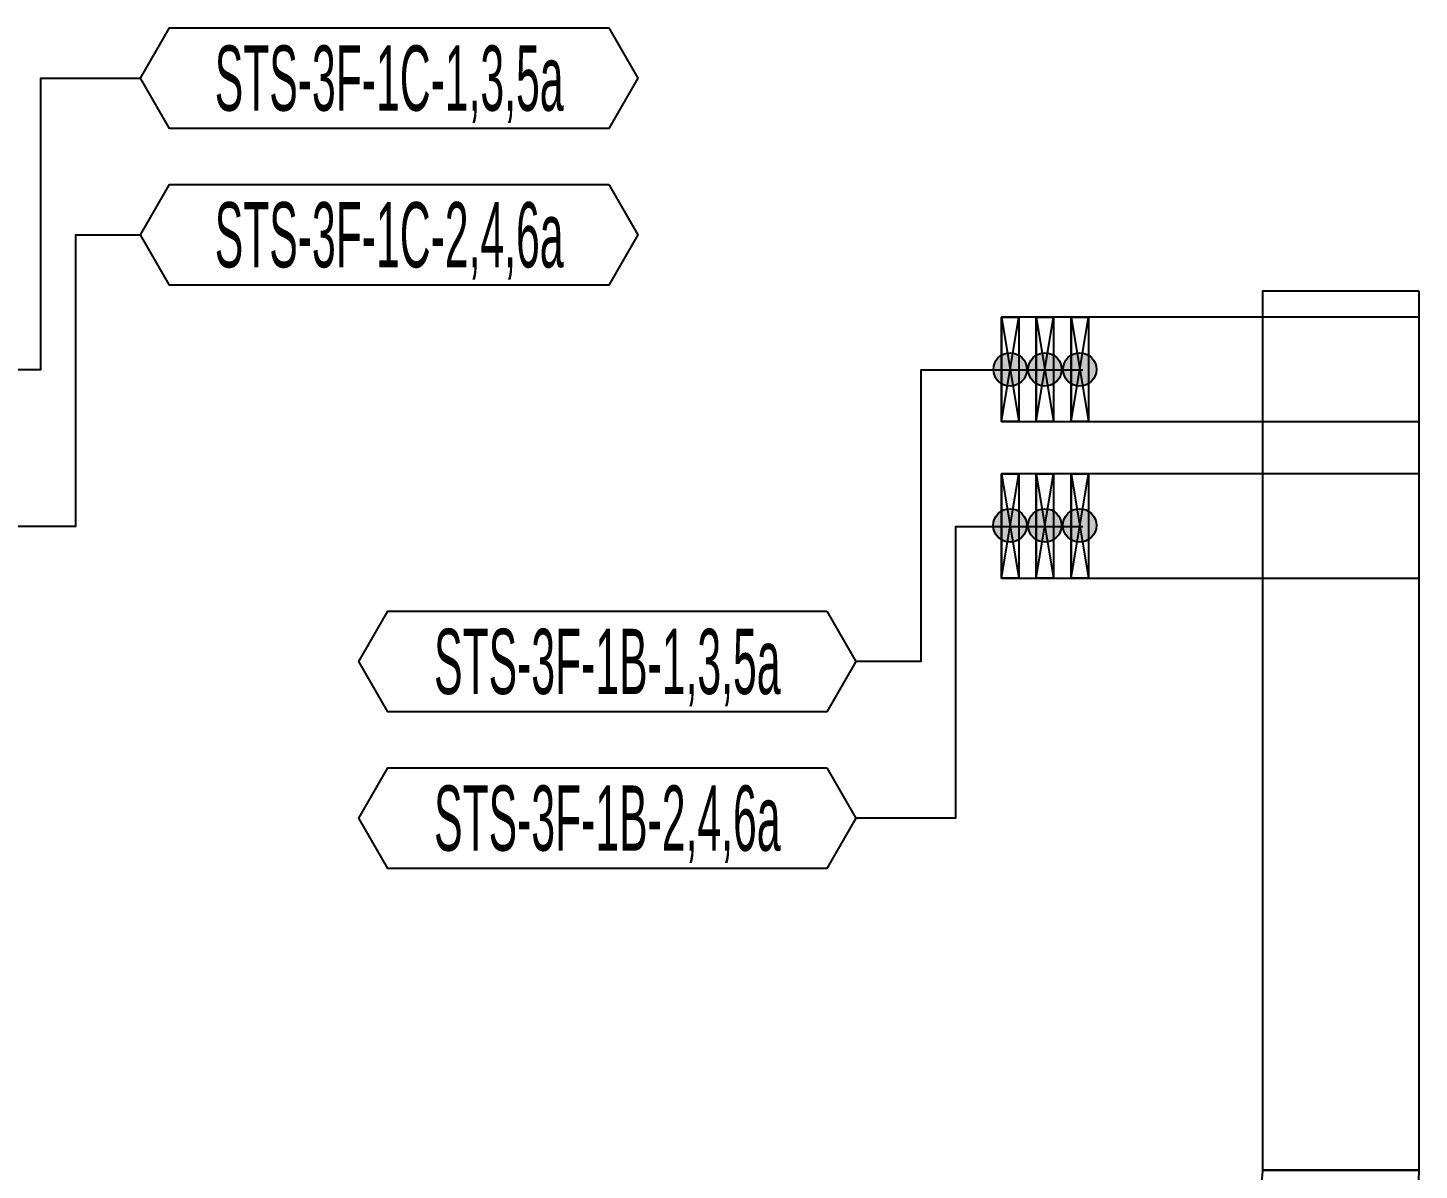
# Model space of a CAD drawing. Header units: millimetres. Extents: x 33932 to 374132, y 182625 to 847314.
# Drawn here: x 296556 to 304550, y 401500 to 408062 of the extents above; entities that cross this region are included whole.
import ezdxf
from ezdxf.enums import TextEntityAlignment as Align

# ---------------------------------------------------------------- set-up
doc = ezdxf.new("R2010")
doc.units = ezdxf.units.MM
doc.header["$LTSCALE"] = 150
doc.layers.add('-----26 Electrical Cable Tray_LV_STS1', color=3, linetype='Continuous')
doc.layers.add('-----99 Cable Schedule', color=2, linetype='Continuous')
doc.styles.add('ELEC', font='')
doc.styles.get('ELEC').set_extended_font_data('Dotum')

# ---------------------------------------------------------------- blocks, each defined once
blk = doc.blocks.new('A$C9a0ab699')
h = blk.add_hatch(color=0)
edge = h.paths.add_edge_path()
edge.add_arc((64.00719340983778, 64.00719340983778), 64.0071934098378, 720.0000000000341, 1080.000000000034, ccw=False)
at = {"color": 0}
blk.add_circle((64.00719340983778, 64.00719340983778), 64.0071934098378, dxfattribs=at)

msp = doc.modelspace()

# ---------------------------------------------------------------- linework, layer by layer
at = {"layer": '-----26 Electrical Cable Tray_LV_STS1'}
for points, elevation in [([(304550.000000679, 406549.999357454), (303650.000000679, 406549.999357454), (303650.0000006791, 401499.9987150807), (304550.0000006791, 401499.9987150807)], -2.639568464704892e-10), ([(304550.000000679, 406549.999357454), (303650.000000679, 406549.999357454), (303650.0000006791, 401499.9987150807), (304550.0000006791, 401499.9987150807)], -2.639568464704892e-10), ([(304550.000000679, 406549.999357454), (303650.000000679, 406549.999357454), (303650.0000006791, 401499.9987150807), (304550.0000006791, 401499.9987150807)], -2.639568464704892e-10), ([(302150.000001348, 406399.9987150005), (302150.000001348, 405799.9987150005), (304550.000000679, 405799.9987150005), (304550.000000679, 406399.9987150005)], -2.63956846470489e-10), ([(302250.000001348, 406399.9987150005), (302250.000001348, 405799.9987150005), (302150.000001348, 405799.9987150005), (302150.000001348, 406399.9987150005)], -2.63956846470489e-10), ([(302450.000001348, 406399.9987150005), (302450.000001348, 405799.9987150005), (302350.000001348, 405799.9987150005), (302350.000001348, 406399.9987150005)], -2.63956846470489e-10), ([(302350.000001348, 406399.9987150005), (302350.000001348, 405799.9987150005), (304550.000000679, 405799.9987150005), (304550.000000679, 406399.9987150005)], -2.63956846470489e-10), ([(302650.000001348, 406399.9987150005), (302650.000001348, 405799.9987150005), (302550.000001348, 405799.9987150005), (302550.000001348, 406399.9987150005)], -2.63956846470489e-10), ([(302550.000001348, 406399.9987150005), (302550.000001348, 405799.9987150005), (304550.000000679, 405799.9987150005), (304550.000000679, 406399.9987150005)], -2.63956846470489e-10), ([(302150.000001348, 405499.9987150005), (302150.000001348, 404899.9987150005), (304550.000000679, 404899.9987150005), (304550.000000679, 405499.9987150005)], -2.63956846470489e-10), ([(302250.000001348, 405499.9987150005), (302250.000001348, 404899.9987150005), (302150.000001348, 404899.9987150005), (302150.000001348, 405499.9987150005)], -2.63956846470489e-10), ([(302450.000001348, 405499.9987150005), (302450.000001348, 404899.9987150005), (302350.000001348, 404899.9987150005), (302350.000001348, 405499.9987150005)], -2.63956846470489e-10), ([(302350.000001348, 405499.9987150005), (302350.000001348, 404899.9987150005), (304550.000000679, 404899.9987150005), (304550.000000679, 405499.9987150005)], -2.63956846470489e-10), ([(302650.000001348, 405499.9987150005), (302650.000001348, 404899.9987150005), (302550.000001348, 404899.9987150005), (302550.000001348, 405499.9987150005)], -2.63956846470489e-10), ([(302550.000001348, 405499.9987150005), (302550.000001348, 404899.9987150005), (304550.000000679, 404899.9987150005), (304550.000000679, 405499.9987150005)], -2.63956846470489e-10)]:
    msp.add_lwpolyline(points, close=True, dxfattribs=dict(at, elevation=elevation))
at = {"layer": '-----26 Electrical Cable Tray_LV_STS1', "elevation": -2.63956846470489e-10}
for points in [[(302150.000001348, 406399.9987150005), (302250.000001348, 405799.9987150005)], [(302150.000001348, 405799.9987150005), (302250.000001348, 406399.9987150005)], [(302350.000001348, 406399.9987150005), (302450.000001348, 405799.9987150005)], [(302350.000001348, 405799.9987150005), (302450.000001348, 406399.9987150005)], [(302550.000001348, 406399.9987150005), (302650.000001348, 405799.9987150005)], [(302550.000001348, 405799.9987150005), (302650.000001348, 406399.9987150005)], [(302150.000001348, 405499.9987150005), (302250.000001348, 404899.9987150005)], [(302150.000001348, 404899.9987150005), (302250.000001348, 405499.9987150005)], [(302350.000001348, 405499.9987150005), (302450.000001348, 404899.9987150005)], [(302350.000001348, 404899.9987150005), (302450.000001348, 405499.9987150005)], [(302550.000001348, 405499.9987150005), (302650.000001348, 404899.9987150005)], [(302550.000001348, 404899.9987150005), (302650.000001348, 405499.9987150005)]]:
    msp.add_lwpolyline(points, dxfattribs=at)
at = {"layer": '-----26 Electrical Cable Tray_LV_STS1', "elevation": -2.639568464704892e-10}
msp.add_lwpolyline([(303650.0000006791, 401499.9987150807), (303650.0000006791, 401499.9987150807, -0.414213562373095), (303350.0000006791, 401199.9987150807), (303350.0000006791, 401199.9987150807), (303350.0000006791, 400299.9987150807, 0.4142135623731661), (304550.0000006791, 401499.9987150807)], format="xyb", close=True, dxfattribs=at)
at = {"layer": '-----99 Cable Schedule', "color": 1}
for points, elevation in [([(299893.4048811324, 408062.2578450307), (300060.1147713443, 407773.5078450289), (299893.4048811298, 407484.7578450255), (297370.8356483546, 407484.7578450255), (297204.1257581312, 407773.5078450289), (297370.8356483571, 408062.2578450307)], -2.639568464704894e-10), ([(299893.4048811324, 407162.2578450307), (300060.1147713443, 406873.5078450289), (299893.4048811298, 406584.7578450255), (297370.8356483546, 406584.7578450255), (297204.1257581312, 406873.5078450289), (297370.8356483571, 407162.2578450307)], -2.639568464704894e-10), ([(301146.789559527, 404711.2499999717), (301313.4994497389, 404422.49999997), (301146.7895595244, 404133.7499999665), (298624.2203267491, 404133.7499999665), (298457.5104365257, 404422.49999997), (298624.2203267516, 404711.2499999717)], -2.63956846470489e-10), ([(301146.789559527, 403811.2499999717), (301313.4994497389, 403522.49999997), (301146.7895595244, 403233.7499999665), (298624.2203267491, 403233.7499999665), (298457.5104365257, 403522.49999997), (298624.2203267516, 403811.2499999717)], -2.63956846470489e-10)]:
    msp.add_lwpolyline(points, close=True, dxfattribs=dict(at, elevation=elevation))
for points, elevation in [([(295900.0003216838, 406100.0006424287), (296631.4237337542, 406100.0006424287), (296631.4237337542, 407773.5078450289), (297204.1257581312, 407773.5078450289)], -2.639568464704894e-10), ([(295900.0003216838, 405200.0006424287), (296831.4237337542, 405200.0006424287), (296831.4237337542, 406873.5078450289), (297204.1257581312, 406873.5078450289)], -2.639568464704894e-10), ([(302617.6248861863, 406096.0072025702), (301686.2014741159, 406096.0072025702), (301686.2014741159, 404422.49999997), (301313.4994497389, 404422.49999997)], -2.63956846470489e-10), ([(302617.6248861863, 405196.0072025702), (301886.2014741159, 405196.0072025702), (301886.2014741159, 403522.49999997), (301313.4994497389, 403522.49999997)], -2.63956846470489e-10)]:
    msp.add_lwpolyline(points, dxfattribs=dict(at, elevation=elevation))

# ---------------------------------------------------------------- block references
at = {"layer": '-----99 Cable Schedule', "color": 1, "xscale": 1.5, "yscale": 1.5, "zscale": 1.5}
for p in [(302103.9888900048, 406003.9879248858), (302303.9888900048, 406003.9879248858), (302503.9888900048, 406003.9879248858), (302103.3239591615, 405107.979437316), (302303.3239591615, 405107.979437316), (302503.3239591615, 405107.979437316)]:
    msp.add_blockref('A$C9a0ab699', p, dxfattribs=at)

# ---------------------------------------------------------------- texts
at = {"layer": '-----99 Cable Schedule', "style": 'ELEC', "width": 0.5}
for s, p in [('STS-3F-1C-1,3,5a', (298632.1202647434, 407773.5078450281)), ('STS-3F-1C-2,4,6a', (298632.1202647434, 406873.5078450281)), ('STS-3F-1B-1,3,5a', (299885.504943138, 404422.4999999691)), ('STS-3F-1B-2,4,6a', (299885.504943138, 403522.4999999691))]:
    msp.add_text(s, height=375, dxfattribs=at).set_placement(p, align=Align.MIDDLE_CENTER)

doc.saveas('drawing.dxf')
